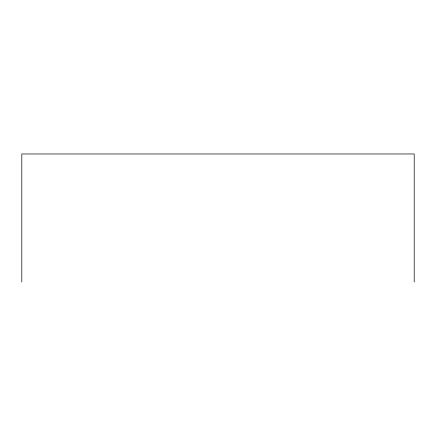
<?xml version="1.0" encoding="UTF-8"?>
<svg xmlns="http://www.w3.org/2000/svg" width="436" height="436" viewBox="0 0 436 436"><rect width="100%" height="100%" fill="white"/><g stroke="black" fill="none" stroke-linecap="round" stroke-linejoin="round"><path stroke-width="0.65" d="M414.2 282.032L414.2 153.968L21.8 153.968L21.8 282.032"/></g></svg>
